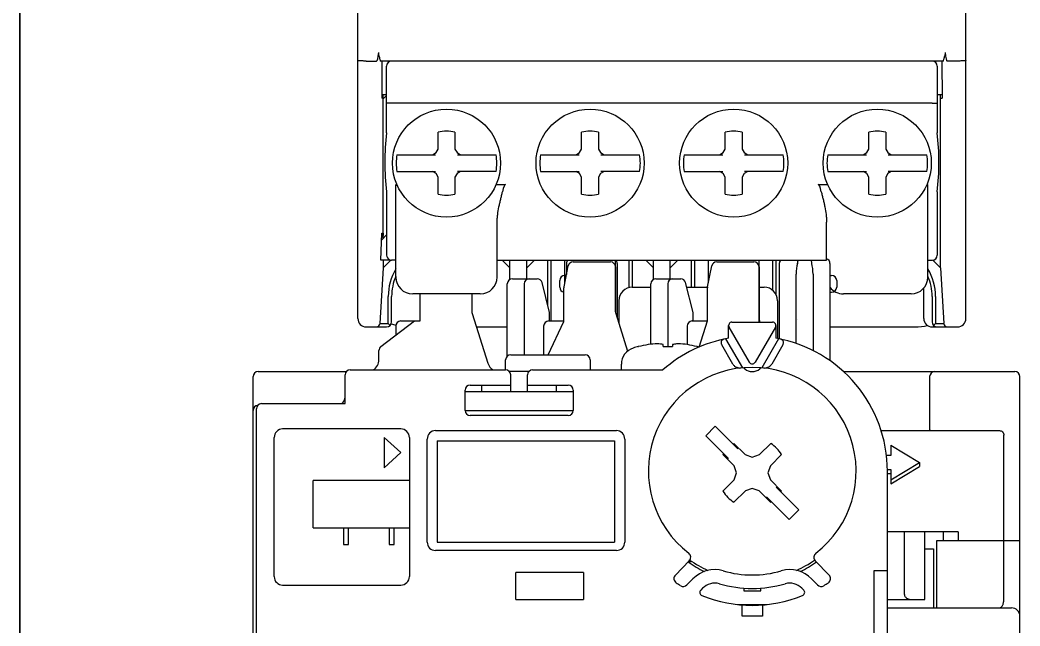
# Model space of a CAD drawing. Header units: millimetres. Extents: x 0 to 19177, y 0 to 12100.
# Drawn here: x 16945.1 to 17004.3, y 10593.6 to 10629.6 of the extents above; entities that cross this region are included whole.
import ezdxf

# ---------------------------------------------------------------- set-up
doc = ezdxf.new("R2010")
doc.units = ezdxf.units.MM
doc.header["$MEASUREMENT"] = 0
doc.layers.add('NetDam', color=7, linetype='Continuous', lineweight=35)

msp = doc.modelspace()

# ---------------------------------------------------------------- linework, layer by layer
at = {"color": 7, "linetype": 'Continuous'}
for p, q in [((16965.092, 10611.875), (16965.092, 10677.875)), ((17001.092, 10611.875), (17001.092, 10673.772)), ((16965.592, 10627.125), (16966.203, 10627.125)), ((16999.764, 10627.125), (16966.421, 10627.125)), ((16966.52, 10627.125), (16966.509, 10624.925)), ((16999.664, 10627.125), (16999.675, 10624.925)), ((17000.592, 10627.125), (16999.981, 10627.125)), ((16966.792, 10622.875), (16966.792, 10626.825)), ((16999.392, 10626.825), (16999.392, 10622.875)), ((16966.592, 10624.925), (16966.509, 10624.925)), ((16966.792, 10625.125), (16966.51, 10625.125)), ((16966.592, 10616.625), (16966.592, 10625.125)), ((16966.792, 10625.075), (16966.592, 10624.875)), ((16999.092, 10624.625), (16967.092, 10624.625)), ((16999.674, 10625.125), (16999.392, 10625.125)), ((16999.592, 10614.875), (16999.592, 10625.125)), ((16999.592, 10624.925), (16999.675, 10624.925)), ((16969.842, 10621.908), (16969.842, 10622.908)), ((16970.842, 10622.908), (16970.842, 10621.908)), ((16978.342, 10621.908), (16978.342, 10622.908)), ((16979.342, 10622.908), (16979.342, 10621.908)), ((16986.842, 10621.908), (16986.842, 10622.908)), ((16987.842, 10622.908), (16987.842, 10621.908)), ((16995.342, 10621.908), (16995.342, 10622.908)), ((16996.342, 10622.908), (16996.342, 10621.908)), ((16969.509, 10621.575), (16969.72, 10621.697)), ((16969.72, 10621.697), (16969.842, 10621.908)), ((16970.842, 10621.908), (16970.964, 10621.697)), ((16970.964, 10621.697), (16971.175, 10621.575)), ((16978.009, 10621.575), (16978.22, 10621.697)), ((16978.22, 10621.697), (16978.342, 10621.908)), ((16979.342, 10621.908), (16979.464, 10621.697)), ((16979.464, 10621.697), (16979.675, 10621.575)), ((16986.509, 10621.575), (16986.72, 10621.697)), ((16986.72, 10621.697), (16986.842, 10621.908)), ((16987.842, 10621.908), (16987.964, 10621.697)), ((16987.964, 10621.697), (16988.175, 10621.575)), ((16995.009, 10621.575), (16995.22, 10621.697)), ((16995.22, 10621.697), (16995.342, 10621.908)), ((16996.342, 10621.908), (16996.464, 10621.697)), ((16996.464, 10621.697), (16996.675, 10621.575)), ((16967.409, 10621.575), (16969.699, 10621.575)), ((16970.986, 10621.575), (16973.276, 10621.575)), ((16975.909, 10621.575), (16978.199, 10621.575)), ((16979.486, 10621.575), (16981.776, 10621.575)), ((16984.409, 10621.575), (16986.699, 10621.575)), ((16987.986, 10621.575), (16990.276, 10621.575)), ((16992.909, 10621.575), (16995.199, 10621.575)), ((16996.486, 10621.575), (16998.776, 10621.575)), ((16967.409, 10620.575), (16969.699, 10620.575)), ((16969.72, 10620.453), (16969.509, 10620.575)), ((16971.175, 10620.575), (16970.964, 10620.453)), ((16973.276, 10620.575), (16970.986, 10620.575)), ((16975.909, 10620.575), (16978.199, 10620.575)), ((16978.22, 10620.453), (16978.009, 10620.575)), ((16979.675, 10620.575), (16979.464, 10620.453)), ((16981.776, 10620.575), (16979.486, 10620.575)), ((16984.409, 10620.575), (16986.699, 10620.575)), ((16986.72, 10620.453), (16986.509, 10620.575)), ((16988.175, 10620.575), (16987.964, 10620.453)), ((16990.276, 10620.575), (16987.986, 10620.575)), ((16992.909, 10620.575), (16995.199, 10620.575)), ((16995.22, 10620.453), (16995.009, 10620.575)), ((16996.675, 10620.575), (16996.464, 10620.453)), ((16998.776, 10620.575), (16996.486, 10620.575)), ((16969.842, 10620.242), (16969.72, 10620.453)), ((16969.842, 10619.242), (16969.842, 10620.242)), ((16970.964, 10620.453), (16970.842, 10620.242)), ((16970.842, 10620.242), (16970.842, 10619.242)), ((16978.342, 10620.242), (16978.22, 10620.453)), ((16978.342, 10619.242), (16978.342, 10620.242)), ((16979.464, 10620.453), (16979.342, 10620.242)), ((16979.342, 10620.242), (16979.342, 10619.242)), ((16986.842, 10620.242), (16986.72, 10620.453)), ((16986.842, 10619.242), (16986.842, 10620.242)), ((16987.964, 10620.453), (16987.842, 10620.242)), ((16987.842, 10620.242), (16987.842, 10619.242)), ((16995.342, 10620.242), (16995.22, 10620.453)), ((16995.342, 10619.242), (16995.342, 10620.242)), ((16996.464, 10620.453), (16996.342, 10620.242)), ((16996.342, 10620.242), (16996.342, 10619.242)), ((16966.792, 10619.375), (16966.792, 10615.625)), ((16967.342, 10614.325), (16967.342, 10619.808)), ((16967.426, 10619.758), (16967.342, 10619.758)), ((16973.259, 10619.808), (16973.842, 10619.808)), ((16992.342, 10619.808), (16992.926, 10619.808)), ((16998.842, 10619.758), (16998.759, 10619.758)), ((16998.842, 10614.325), (16998.842, 10619.808)), ((16999.392, 10619.375), (16999.392, 10615.625)), ((16973.342, 10614.325), (16973.342, 10617.571)), ((16992.842, 10615.325), (16992.842, 10617.571)), ((16966.463, 10615.325), (16966.52, 10616.925)), ((16966.792, 10616.825), (16966.507, 10616.539)), ((16966.52, 10616.925), (16966.592, 10616.925)), ((16966.592, 10616.925), (16966.58, 10616.613)), ((16966.98, 10615.325), (16966.463, 10615.325)), ((16966.592, 10615.325), (16966.592, 10614.875)), ((16966.592, 10614.875), (16967.042, 10615.325)), ((16967.342, 10615.325), (16967.092, 10615.325)), ((16973.342, 10615.325), (16992.842, 10615.325)), ((16973.642, 10615.325), (16974.092, 10614.875)), ((16974.092, 10614.185), (16974.092, 10615.325)), ((16975.092, 10614.225), (16975.092, 10615.325)), ((16975.092, 10614.875), (16975.542, 10615.325)), ((16976.342, 10612.625), (16976.342, 10615.325)), ((16976.542, 10611.725), (16976.542, 10615.325)), ((16977.342, 10613.975), (16977.342, 10615.325)), ((16977.838, 10615.225), (16980.042, 10615.225)), ((16980.342, 10612.265), (16980.342, 10615.325)), ((16981.142, 10615.325), (16981.142, 10613.7)), ((16981.342, 10615.325), (16981.342, 10613.725)), ((16982.142, 10615.325), (16982.592, 10614.875)), ((16982.592, 10614.185), (16982.592, 10615.325)), ((16983.592, 10614.225), (16983.592, 10615.325)), ((16983.592, 10614.875), (16984.042, 10615.325)), ((16984.842, 10613.725), (16984.842, 10615.325)), ((16985.042, 10613.725), (16985.042, 10615.325)), ((16985.842, 10613.975), (16985.842, 10615.325)), ((16986.338, 10615.225), (16988.542, 10615.225)), ((16988.842, 10611.653), (16988.842, 10615.325)), ((16989.642, 10615.325), (16989.642, 10613.549)), ((16989.842, 10615.325), (16989.842, 10613.312)), ((16998.842, 10615.325), (16999.092, 10615.325)), ((16999.138, 10615.329), (16999.592, 10614.875)), ((16966.592, 10614.875), (16966.403, 10611.564)), ((16977.298, 10613.754), (16977.544, 10614.984)), ((16977.442, 10615.125), (16977.442, 10614.475)), ((16980.342, 10614.925), (16980.342, 10612.265)), ((16980.442, 10615.125), (16980.442, 10611.901)), ((16985.798, 10613.754), (16986.044, 10614.984)), ((16988.842, 10614.925), (16988.842, 10611.867)), ((16990.042, 10615.125), (16990.042, 10610.663)), ((16993.042, 10615.125), (16993.042, 10609.364)), ((16999.592, 10614.875), (16999.782, 10611.564)), ((16974.242, 10614.225), (16975.708, 10614.225)), ((16976.442, 10612.225), (16975.999, 10613.998)), ((16977.042, 10613.725), (16977.042, 10614.125)), ((16977.432, 10614.425), (16977.342, 10614.425)), ((16982.742, 10614.225), (16984.208, 10614.225)), ((16984.942, 10612.225), (16984.499, 10613.998)), ((16991.042, 10610.386), (16991.042, 10614.505)), ((16992.042, 10614.505), (16992.042, 10609.964)), ((16993.042, 10614.425), (16993.142, 10614.425)), ((16993.442, 10614.125), (16993.442, 10613.725)), ((16973.942, 10609.648), (16973.942, 10613.925)), ((16974.942, 10613.925), (16974.942, 10609.725)), ((16977.292, 10611.701), (16977.292, 10613.695)), ((16981.342, 10613.725), (16982.442, 10613.725)), ((16982.442, 10610.343), (16982.442, 10613.925)), ((16983.442, 10613.925), (16983.442, 10610.203)), ((16984.567, 10613.725), (16985.794, 10613.725)), ((16985.792, 10611.725), (16985.792, 10613.695)), ((16988.842, 10613.725), (16989.142, 10613.725)), ((16993.042, 10613.425), (16993.142, 10613.425)), ((16998.592, 10611.875), (16998.592, 10613.667)), ((16966.892, 10611.575), (16966.892, 10613.175)), ((16967.092, 10611.675), (16967.092, 10613.175)), ((16972.342, 10613.325), (16968.342, 10613.325)), ((16968.792, 10611.725), (16968.792, 10613.325)), ((16971.842, 10613.325), (16971.842, 10612.265)), ((16980.542, 10612.925), (16980.542, 10611.584)), ((16989.942, 10612.925), (16989.942, 10610.683)), ((16997.842, 10613.325), (16993.842, 10613.325)), ((16999.092, 10613.175), (16999.092, 10611.675)), ((16999.292, 10613.175), (16999.292, 10611.575)), ((16976.442, 10611.725), (16976.442, 10612.225)), ((16984.942, 10611.725), (16984.942, 10612.225)), ((16966.461, 10610.212), (16968.452, 10611.725)), ((16967.642, 10611.725), (16968.792, 10611.725)), ((16971.856, 10612.175), (16972.788, 10609.215)), ((16976.352, 10609.725), (16977.292, 10611.701)), ((16976.392, 10611.725), (16977.292, 10611.725)), ((16980.356, 10612.175), (16981.061, 10609.937)), ((16984.892, 10611.725), (16985.792, 10611.725)), ((16985.306, 10610.179), (16985.792, 10611.725)), ((16987.242, 10611.653), (16989.642, 10611.653)), ((16988.851, 10611.794), (16988.886, 10611.653)), ((16965.592, 10611.375), (16966.792, 10611.375)), ((16966.404, 10611.575), (16966.892, 10611.575)), ((16966.892, 10611.575), (16967.004, 10611.463)), ((16967.342, 10611.425), (16967.342, 10610.882)), ((16972.108, 10611.375), (16973.942, 10611.375)), ((16976.092, 10611.425), (16976.092, 10609.725)), ((16984.592, 10611.425), (16984.592, 10610.324)), ((16987.042, 10610.701), (16987.042, 10611.453)), ((16987.042, 10611.375), (16987.058, 10611.375)), ((16988.269, 10609.275), (16987.069, 10611.353)), ((16989.816, 10611.353), (16988.616, 10609.275)), ((16989.826, 10611.375), (16989.842, 10611.375)), ((16989.842, 10611.453), (16989.842, 10610.701)), ((16993.042, 10611.375), (16998.092, 10611.375)), ((16999.092, 10611.375), (17000.592, 10611.375)), ((16999.292, 10611.575), (16999.18, 10611.463)), ((16999.292, 10611.575), (16999.781, 10611.575)), ((16987.88, 10608.949), (16986.885, 10610.672)), ((16989.999, 10610.672), (16989.005, 10608.949)), ((16966.342, 10609.425), (16966.342, 10609.973)), ((16981.692, 10610.203), (16981.715, 10610.203)), ((16983.162, 10610.203), (16983.162, 10610.321)), ((16983.162, 10610.203), (16983.722, 10610.203)), ((16983.722, 10610.321), (16983.722, 10610.203)), ((16985.17, 10610.203), (16985.192, 10610.203)), ((16987.29, 10609.171), (16986.633, 10610.309)), ((16990.252, 10610.309), (16989.595, 10609.171)), ((16973.842, 10608.825), (16973.842, 10609.425)), ((16974.142, 10609.725), (16978.542, 10609.725)), ((16978.842, 10609.425), (16978.842, 10608.825)), ((16959.192, 10608.725), (16964.42, 10608.725)), ((16964.642, 10608.825), (16973.842, 10608.825)), ((16975.219, 10608.725), (16974.065, 10608.725)), ((16975.442, 10608.825), (16983.151, 10608.825)), ((16980.692, 10608.825), (16980.692, 10609.164)), ((16987.999, 10608.884), (16987.916, 10608.951)), ((16988.969, 10608.951), (16988.886, 10608.884)), ((16993.838, 10608.725), (17003.992, 10608.725)), ((16958.892, 10571.525), (16958.892, 10608.425)), ((16964.342, 10606.825), (16964.342, 10608.525)), ((16974.142, 10607.522), (16974.142, 10608.525)), ((16975.142, 10607.522), (16975.142, 10608.525)), ((16998.942, 10608.425), (16998.942, 10605.301)), ((17004.292, 10585.163), (17004.292, 10608.425)), ((16971.442, 10606.425), (16971.442, 10607.625)), ((16977.842, 10607.522), (16971.442, 10607.522)), ((16971.742, 10607.925), (16974.142, 10607.925)), ((16972.442, 10607.522), (16972.442, 10607.925)), ((16975.142, 10607.925), (16977.542, 10607.925)), ((16976.842, 10607.925), (16976.842, 10607.522)), ((16977.842, 10607.625), (16977.842, 10606.425)), ((16959.092, 10583.625), (16959.092, 10606.525)), ((16959.392, 10606.825), (16964.342, 10606.825)), ((16971.442, 10606.425), (16977.842, 10606.425)), ((16977.542, 10606.125), (16971.742, 10606.125)), ((16967.642, 10605.325), (16960.642, 10605.325)), ((16969.697, 10605.225), (16980.397, 10605.225)), ((16986.25, 10605.483), (16985.685, 10604.917)), ((16987.592, 10604.141), (16986.25, 10605.483)), ((16996.07, 10605.225), (17003.086, 10605.225)), ((16960.142, 10596.575), (16960.142, 10604.825)), ((16966.642, 10604.825), (16966.642, 10603.025)), ((16967.642, 10603.925), (16966.642, 10604.825)), ((16968.142, 10604.825), (16968.142, 10596.575)), ((16969.197, 10598.625), (16969.197, 10604.725)), ((16969.792, 10604.625), (16969.792, 10598.625)), ((16969.792, 10604.625), (16980.292, 10604.625)), ((16980.292, 10604.625), (16980.292, 10598.625)), ((16980.897, 10604.725), (16980.897, 10598.625)), ((16985.685, 10604.917), (16987.027, 10603.575)), ((17003.336, 10595.225), (17003.336, 10604.955)), ((16966.642, 10603.025), (16967.642, 10603.925)), ((16987.348, 10604.458), (16988.022, 10603.804)), ((16988.862, 10603.804), (16989.537, 10604.458)), ((16996.642, 10604.369), (16996.642, 10603.752)), ((16996.642, 10604.369), (16998.342, 10603.34)), ((16987.363, 10603.145), (16986.709, 10603.819)), ((16988.022, 10603.804), (16988.442, 10603.65)), ((16988.442, 10603.65), (16988.862, 10603.804)), ((16990.176, 10603.819), (16989.522, 10603.145)), ((16996.642, 10603.752), (16996.384, 10603.752)), ((16996.642, 10602.311), (16998.342, 10603.34)), ((16998.342, 10603.34), (16998.342, 10603.097)), ((16987.517, 10602.725), (16987.363, 10603.145)), ((16987.363, 10602.305), (16987.517, 10602.725)), ((16989.522, 10603.145), (16989.368, 10602.725)), ((16989.368, 10602.725), (16989.522, 10602.305)), ((16996.439, 10602.928), (16996.642, 10602.928)), ((16996.442, 10592.925), (16996.442, 10602.825)), ((16996.642, 10602.068), (16998.342, 10603.097)), ((16996.642, 10602.928), (16996.642, 10602.068)), ((16962.442, 10599.475), (16962.442, 10602.275)), ((16968.142, 10602.275), (16962.442, 10602.275)), ((16986.709, 10601.631), (16987.363, 10602.305)), ((16989.522, 10602.305), (16990.176, 10601.631)), ((16996.442, 10602.686), (16996.642, 10602.686)), ((16988.042, 10601.653), (16987.356, 10600.987)), ((16988.442, 10601.799), (16988.042, 10601.653)), ((16988.842, 10601.653), (16988.442, 10601.799)), ((16989.529, 10600.987), (16988.842, 10601.653)), ((16991.2, 10600.533), (16989.858, 10601.875)), ((16989.292, 10601.309), (16990.634, 10599.967)), ((16991.2, 10600.533), (16990.634, 10599.967)), ((16962.442, 10599.475), (16968.142, 10599.475)), ((16964.242, 10599.475), (16964.242, 10598.475)), ((16964.542, 10598.475), (16964.542, 10599.475)), ((16966.942, 10599.475), (16966.942, 10598.475)), ((16967.242, 10598.475), (16967.242, 10599.475)), ((17000.638, 10599.225), (16996.442, 10599.225)), ((16997.449, 10595.525), (16997.449, 10599.225)), ((16998.665, 10595.225), (16998.665, 10599.225)), ((16999.74, 10599.225), (16999.74, 10598.725)), ((17000.638, 10599.225), (17000.638, 10598.725)), ((16969.792, 10598.625), (16980.292, 10598.625)), ((16999.378, 10594.725), (16999.378, 10598.725)), ((16999.378, 10598.725), (17004.292, 10598.725)), ((16964.242, 10598.475), (16964.542, 10598.475)), ((16966.942, 10598.475), (16967.242, 10598.475)), ((16980.397, 10598.125), (16969.697, 10598.125)), ((16998.665, 10598.225), (16999.162, 10598.225)), ((16999.162, 10598.225), (16999.162, 10594.725)), ((16984.712, 10597.513), (16983.892, 10596.671)), ((16984.803, 10597.527), (16984.714, 10597.4)), ((16992.993, 10596.671), (16992.173, 10597.513)), ((16974.442, 10595.225), (16974.442, 10596.825)), ((16978.442, 10596.825), (16974.442, 10596.825)), ((16978.442, 10596.825), (16978.442, 10595.225)), ((16995.642, 10596.925), (16995.642, 10592.925)), ((16996.442, 10596.925), (16995.642, 10596.925)), ((16984.578, 10596.085), (16984.93, 10596.447)), ((16991.954, 10596.447), (16992.307, 10596.085)), ((16960.642, 10596.075), (16967.642, 10596.075)), ((16985.504, 10595.889), (16985.396, 10595.779)), ((16987.942, 10595.893), (16987.942, 10595.743)), ((16988.942, 10595.743), (16988.942, 10595.893)), ((16991.489, 10595.779), (16991.381, 10595.889)), ((16974.442, 10595.225), (16978.442, 10595.225)), ((16996.442, 10595.225), (16998.665, 10595.225)), ((16987.586, 10594.925), (16989.298, 10594.925)), ((16987.842, 10594.225), (16987.842, 10594.898)), ((16989.042, 10594.898), (16989.042, 10594.225)), ((16996.442, 10594.725), (17003.792, 10594.725)), ((16989.042, 10594.225), (16987.842, 10594.225))]:
    msp.add_line(p, q, dxfattribs=at)
for centre in [(16970.342, 10621.075), (16978.842, 10621.075), (16987.342, 10621.075), (16995.842, 10621.075)]:
    msp.add_circle(centre, 3.2, dxfattribs=at)
for centre, radius, start, end in [((16967.092, 10626.825), 0.3, 90, 180), ((16999.092, 10626.825), 0.3, 0, 90), ((16982.055, 10621.125), 15.363, 173.45903, 186.54151), ((16970.342, 10621.075), 1.9, 74.74248, 105.25752), ((16978.842, 10621.075), 1.9, 74.74248, 105.25752), ((16987.342, 10621.075), 1.9, 74.74248, 105.25752), ((16995.842, 10621.075), 1.9, 74.74248, 105.25752), ((16984.13, 10621.125), 15.363, 353.45849, 6.54097), ((16970.342, 10621.075), 2.976, 170.32743, 189.67257), ((16970.342, 10621.075), 2.976, 350.32743, 9.67257), ((16978.842, 10621.075), 2.976, 170.32743, 189.67257), ((16978.842, 10621.075), 2.976, 350.32743, 9.67257), ((16987.342, 10621.075), 2.976, 170.32743, 189.67257), ((16987.342, 10621.075), 2.976, 350.32743, 9.67257), ((16995.842, 10621.075), 2.976, 170.32743, 189.67257), ((16995.842, 10621.075), 2.976, 350.32743, 9.67257), ((16970.342, 10621.075), 1.9, 254.74248, 285.25752), ((16978.842, 10621.075), 1.9, 254.74248, 285.25752), ((16987.342, 10621.075), 1.9, 254.74248, 285.25752), ((16995.842, 10621.075), 1.9, 254.74248, 285.25752), ((16967.092, 10615.625), 0.3, 180, 247.96842), ((16967.084, 10615.605), 0.278, 247.91859, 271.63944), ((16977.742, 10615.125), 0.3, 138.18969, 180), ((16977.838, 10614.925), 0.3, 90, 168.69007), ((16978.803, 10615.144), 0.549, 8.51824, 10.40876), ((16980.042, 10614.925), 0.3, 0, 90), ((16980.142, 10615.125), 0.3, 0, 41.81031), ((16986.338, 10614.925), 0.3, 90, 168.69007), ((16988.542, 10614.925), 0.3, 0, 90), ((16990.342, 10615.125), 0.3, 138.18969, 180), ((16992.742, 10615.125), 0.3, 0, 70.52878), ((16999.092, 10615.625), 0.3, 270, 0), ((16970.092, 10613.175), 3.2, 149.30849, 180), ((16996.092, 10613.175), 3.2, 0, 30.69151), ((16970.092, 10613.175), 3, 156.53458, 180), ((16968.342, 10614.325), 1, 180, 270), ((16972.342, 10614.325), 1, 270, 0), ((16974.242, 10613.925), 0.3, 90, 180), ((16975.242, 10613.925), 0.3, 90, 180), ((16975.708, 10613.925), 0.3, 14.03624, 90), ((16977.342, 10614.125), 0.3, 90, 180), ((16982.742, 10613.925), 0.3, 90, 180), ((16983.742, 10613.925), 0.3, 90, 180), ((16984.208, 10613.925), 0.3, 14.03624, 90), ((16993.142, 10614.125), 0.3, 0, 90), ((16997.842, 10614.325), 1, 270, 0), ((16996.092, 10613.175), 3, 0, 23.46542), ((16977.342, 10613.725), 0.3, 180, 260.39169), ((16977.592, 10613.695), 0.3, 168.69007, 180), ((16981.342, 10612.925), 0.8, 90, 180), ((16986.092, 10613.695), 0.3, 168.69007, 180), ((16989.142, 10612.925), 0.8, 0, 90), ((16993.842, 10614.325), 1, 216.8699, 270), ((16993.142, 10613.725), 0.3, 270, 0), ((16972.142, 10612.265), 0.3, 179.99997, 197.47481), ((16980.642, 10612.265), 0.3, 179.99997, 197.47481), ((16965.592, 10611.875), 0.5, 180, 270), ((16966.792, 10611.675), 0.3, 270, 0), ((16967.642, 10611.425), 0.3, 90, 180), ((16976.392, 10611.425), 0.3, 90, 180), ((16984.892, 10611.425), 0.3, 90, 180), ((16987.242, 10611.453), 0.2, 90, 210), ((16989.142, 10611.867), 0.3, 179.99997, 194.03627), ((16989.642, 10611.453), 0.2, 330, 90), ((16991.283, 10611.815), 0.19, 179.9727, 181.04323), ((16999.092, 10611.875), 0.5, 180, 270), ((16999.392, 10611.675), 0.3, 180, 270), ((17000.592, 10611.875), 0.5, 270, 0), ((16966.203, 10611.575), 0.2, 270.00002, 356.72951), ((16968.092, 10614.375), 3, 250.02206, 255.58768), ((16998.092, 10614.375), 3, 270, 283.83734), ((16999.981, 10611.575), 0.2, 183.27049, 270), ((16988.442, 10602.825), 8, 100.07866, 131.40962), ((16988.442, 10602.825), 8, 0, 79.92134), ((16966.642, 10609.973), 0.3, 127.23483, 180), ((16981.692, 10609.164), 1, 106.95776, 180), ((16983.442, 10603.425), 7, 104.47751, 106.95776), ((16983.442, 10603.425), 6.994, 99.60837, 104.29869), ((16983.03, 10605.149), 5.227, 92.1087, 98.30396), ((16982.721, 10608.577), 1.799, 75.78879, 86.2741), ((16983.854, 10605.142), 5.234, 81.69982, 87.88752), ((16983.442, 10603.425), 6.994, 75.70131, 80.39163), ((16983.442, 10603.425), 7, 74.64758, 75.52249), ((16965.642, 10609.425), 0.7, 300.82991, 0), ((16974.142, 10609.425), 0.3, 90, 180), ((16978.542, 10609.425), 0.3, 0, 90), ((16988.442, 10609.375), 0.2, 210, 330), ((16959.192, 10608.425), 0.3, 90, 180), ((16964.642, 10608.525), 0.3, 90, 180), ((16973.456, 10609.425), 0.7, 197.47478, 239.13596), ((16973.842, 10608.525), 0.3, 0, 90), ((16975.442, 10608.525), 0.3, 90, 180), ((16988.442, 10602.825), 6.15, 307.71319, 232.28681), ((16988.442, 10609.425), 0.7, 230.66455, 309.33545), ((16999.242, 10608.425), 0.3, 90, 180), ((17003.992, 10608.425), 0.3, 0, 90), ((16971.742, 10607.625), 0.3, 90, 180), ((16977.542, 10607.625), 0.3, 0, 90), ((16963.842, 10607.225), 0.5, 306.80801, 0), ((16959.192, 10606.425), 0.3, 94.59112, 180), ((16959.392, 10606.525), 0.3, 90, 180), ((16971.742, 10606.425), 0.3, 180, 270), ((16977.542, 10606.425), 0.3, 270, 0), ((16960.642, 10604.825), 0.5, 90, 180), ((16967.642, 10604.825), 0.5, 0, 90), ((16969.697, 10604.725), 0.5, 90, 180), ((16980.397, 10604.725), 0.5, 0, 90), ((16988.442, 10602.725), 2.05, 122.26017, 123.74815), ((16988.442, 10602.725), 2.05, 32.26017, 57.73983), ((16988.442, 10602.725), 2.05, 146.25185, 147.73983), ((16988.442, 10602.725), 2.05, 212.26017, 237.98954), ((16988.442, 10602.725), 2.05, 326.25185, 327.73983), ((16988.442, 10602.725), 2.05, 302.01046, 303.74815), ((16969.697, 10598.625), 0.5, 180, 270), ((16980.397, 10598.625), 0.5, 270, 0), ((16988.442, 10602.725), 6.5, 234.2838, 244.08895), ((16984.497, 10597.722), 0.3, 315.77441, 52.28681), ((16988.442, 10602.725), 6.35, 234.42433, 245.57996), ((16988.442, 10602.725), 6.35, 294.42004, 305.57567), ((16988.442, 10602.725), 6.5, 295.91049, 305.7163), ((16992.388, 10597.722), 0.3, 127.71319, 224.22559), ((16986.22, 10595.192), 1.8, 73.76827, 135.77441), ((16988.442, 10602.825), 6.15, 253.76827, 286.23173), ((16990.665, 10595.192), 1.8, 44.22559, 106.23173), ((16960.642, 10596.575), 0.5, 180, 270), ((16967.642, 10596.575), 0.5, 270, 0), ((16984.107, 10596.462), 0.3, 135.77441, 235.73252), ((16988.442, 10602.825), 8, 235.73252, 238.0075), ((16988.442, 10602.825), 8, 301.9925, 304.26748), ((16992.778, 10596.462), 0.3, 304.26748, 44.22559), ((16984.363, 10596.294), 0.3, 238.0075, 315.77441), ((16985.539, 10595.639), 0.2, 135.77441, 248.00061), ((16986.22, 10595.192), 1, 73.76827, 135.77441), ((16988.442, 10602.825), 6.95, 253.76827, 286.23173), ((16988.442, 10602.825), 7.1, 265.96174, 274.03826), ((16990.665, 10595.192), 1, 44.22559, 106.23173), ((16991.345, 10595.639), 0.2, 291.99939, 44.22559), ((16992.522, 10596.294), 0.3, 224.22559, 301.9925), ((16988.442, 10602.825), 7.95, 248.00061, 291.99939), ((17003.792, 10594.225), 0.5, 0, 90)]:
    msp.add_arc(centre, radius, start, end, dxfattribs=at)
for centre, major_axis, ratio, start_param, end_param in [((16966.203, 10629.42), (0, 2.295), 0.087156, -3.141593, -2.468842), ((16999.981, 10629.42), (0, -2.295), 0.087156, -0.672751, 0), ((16966.423, 10627.625), (0.002, 0.5), 0.056924, -3.838117, -3.141308), ((16999.761, 10627.625), (-0.002, 0.5), 0.056924, -3.141877, -2.445069), ((16973.842, 10614.071), (0, 5.737), 0.087156, 0, 0.386947), ((16992.342, 10614.071), (0, 5.737), 0.087156, -0.386947, 0), ((16966.98, 10617.325), (2.8, 0), 0.714286, -1.570796, -1.530594), ((16991.342, 10614.505), (0, 0.92), 0.325991, 0.831174, 1.570796), ((16991.742, 10614.505), (0, 0.92), 0.325991, -1.570796, -0.831174)]:
    msp.add_ellipse(centre, major_axis=major_axis, ratio=ratio, start_param=start_param, end_param=end_param, dxfattribs=at)
for points, knots in [([(16966.403, 10627.241), (16966.402, 10627.254), (16966.398, 10627.281), (16966.382, 10627.338), (16966.361, 10627.398), (16966.342, 10627.463), (16966.33, 10627.515), (16966.324, 10627.57), (16966.326, 10627.607), (16966.328, 10627.625)], [0, 0, 0, 0, 0.097243, 0.206197, 0.450835, 0.582757, 0.719152, 0.858725, 1, 1, 1, 1]), ([(16999.857, 10627.625), (16999.859, 10627.607), (16999.86, 10627.57), (16999.854, 10627.515), (16999.843, 10627.463), (16999.823, 10627.398), (16999.802, 10627.338), (16999.787, 10627.281), (16999.782, 10627.254), (16999.782, 10627.241)], [0, 0, 0, 0, 0.141275, 0.280848, 0.417243, 0.549165, 0.793803, 0.902757, 1, 1, 1, 1]), ([(16965.592, 10627.125), (16965.56, 10627.125), (16965.496, 10627.125), (16965.403, 10627.126), (16965.318, 10627.128), (16965.253, 10627.131), (16965.207, 10627.133), (16965.178, 10627.135), (16965.153, 10627.136), (16965.132, 10627.138), (16965.115, 10627.14), (16965.103, 10627.142), (16965.096, 10627.144), (16965.093, 10627.145), (16965.092, 10627.146), (16965.092, 10627.147)], [0, 0, 0, 0, 0.194465, 0.381445, 0.553767, 0.704827, 0.770543, 0.828861, 0.879231, 0.921183, 0.95434, 0.978434, 0.993376, 0.997553, 1, 1, 1, 1]), ([(17001.092, 10627.147), (17001.092, 10627.146), (17001.092, 10627.145), (17001.088, 10627.144), (17001.081, 10627.142), (17001.069, 10627.14), (17001.053, 10627.138), (17001.032, 10627.136), (17001.007, 10627.135), (17000.978, 10627.133), (17000.932, 10627.131), (17000.867, 10627.128), (17000.781, 10627.126), (17000.689, 10627.125), (17000.625, 10627.125), (17000.592, 10627.125)], [0, 0, 0, 0, 0.002447, 0.006624, 0.021566, 0.04566, 0.078817, 0.120769, 0.171139, 0.229457, 0.295173, 0.446233, 0.618555, 0.805535, 1, 1, 1, 1]), ([(16967.092, 10624.625), (16967.073, 10624.625), (16967.034, 10624.625), (16966.979, 10624.625), (16966.935, 10624.625), (16966.902, 10624.626), (16966.881, 10624.626), (16966.861, 10624.626), (16966.844, 10624.626), (16966.829, 10624.626), (16966.818, 10624.627), (16966.81, 10624.627), (16966.805, 10624.627), (16966.802, 10624.627), (16966.798, 10624.627), (16966.796, 10624.627), (16966.794, 10624.627), (16966.793, 10624.628), (16966.792, 10624.628), (16966.792, 10624.628)], [0, 0, 0, 0, 0.195342, 0.383101, 0.556044, 0.634844, 0.707507, 0.773336, 0.831705, 0.882061, 0.923926, 0.94155, 0.956909, 0.969969, 0.9807, 0.989079, 0.995084, 0.998713, 1, 1, 1, 1]), ([(16999.092, 10624.625), (16999.112, 10624.625), (16999.15, 10624.625), (16999.206, 10624.625), (16999.25, 10624.625), (16999.282, 10624.626), (16999.304, 10624.626), (16999.324, 10624.626), (16999.341, 10624.626), (16999.356, 10624.626), (16999.367, 10624.627), (16999.375, 10624.627), (16999.379, 10624.627), (16999.383, 10624.627), (16999.386, 10624.627), (16999.389, 10624.627), (16999.391, 10624.627), (16999.392, 10624.628), (16999.392, 10624.628), (16999.392, 10624.628)], [0, 0, 0, 0, 0.195342, 0.383101, 0.556044, 0.634844, 0.707507, 0.773336, 0.831705, 0.882061, 0.923926, 0.94155, 0.956909, 0.969969, 0.9807, 0.989079, 0.995084, 0.998713, 1, 1, 1, 1]), ([(16966.792, 10619.375), (16966.792, 10619.374), (16966.794, 10619.372), (16966.796, 10619.371), (16966.797, 10619.37)], [0, 0, 0, 0, 0.389095, 1, 1, 1, 1]), ([(16973.342, 10617.571), (16973.342, 10617.647), (16973.348, 10617.801), (16973.379, 10618.107), (16973.43, 10618.41), (16973.495, 10618.711), (16973.548, 10618.935), (16973.603, 10619.159), (16973.638, 10619.309), (16973.654, 10619.384)], [0, 0, 0, 0, 0.125006, 0.250017, 0.499988, 0.624993, 0.749992, 0.875, 1, 1, 1, 1]), ([(16992.531, 10619.384), (16992.547, 10619.309), (16992.582, 10619.159), (16992.637, 10618.935), (16992.69, 10618.711), (16992.754, 10618.41), (16992.806, 10618.107), (16992.836, 10617.801), (16992.842, 10617.647), (16992.842, 10617.571)], [0, 0, 0, 0, 0.125, 0.250008, 0.375007, 0.500012, 0.749983, 0.874994, 1, 1, 1, 1]), ([(16991.121, 10615.125), (16991.122, 10615.131), (16991.129, 10615.154), (16991.134, 10615.178), (16991.135, 10615.196)], [0, 0, 0, 0, 0.25225, 1, 1, 1, 1]), ([(16991.135, 10615.196), (16991.138, 10615.222), (16991.144, 10615.26), (16991.157, 10615.303), (16991.164, 10615.319), (16991.166, 10615.325)], [0, 0, 0, 0, 0.3003823, 0.4368546, 0.5067557, 0.5067557, 0.5067557, 0.5067557]), ([(16991.919, 10615.325), (16991.921, 10615.319), (16991.928, 10615.303), (16991.941, 10615.26), (16991.947, 10615.222), (16991.949, 10615.196)], [0.4932472, 0.4932472, 0.4932472, 0.4932472, 0.563145, 0.6996173, 1, 1, 1, 1]), ([(16991.949, 10615.196), (16991.95, 10615.19), (16991.953, 10615.166), (16991.959, 10615.142), (16991.964, 10615.125)], [0, 0, 0, 0, 0.246934, 1, 1, 1, 1]), ([(16986.782, 10610.651), (16986.75, 10610.644), (16986.703, 10610.626), (16986.651, 10610.585), (16986.62, 10610.544), (16986.599, 10610.493), (16986.592, 10610.434), (16986.603, 10610.37), (16986.621, 10610.329), (16986.633, 10610.309)], [0, 0, 0, 0, 0.220503, 0.331017, 0.44503, 0.566597, 0.699889, 0.845986, 1, 1, 1, 1]), ([(16990.252, 10610.309), (16990.263, 10610.329), (16990.282, 10610.37), (16990.293, 10610.434), (16990.286, 10610.493), (16990.265, 10610.544), (16990.233, 10610.585), (16990.182, 10610.626), (16990.135, 10610.644), (16990.103, 10610.651)], [0, 0, 0, 0, 0.154014, 0.300111, 0.433403, 0.55497, 0.668983, 0.779497, 1, 1, 1, 1]), ([(16984.047, 10610.372), (16984.02, 10610.371), (16983.911, 10610.361), (16983.802, 10610.341), (16983.722, 10610.321)], [0, 0, 0, 0, 0.248301, 1, 1, 1, 1]), ([(16987.29, 10609.171), (16987.316, 10609.126), (16987.387, 10609.05), (16987.514, 10608.976), (16987.643, 10608.938), (16987.73, 10608.934), (16987.771, 10608.938)], [0, 0, 0, 0, 0.281549, 0.5409, 0.779142, 1, 1, 1, 1]), ([(16989.114, 10608.938), (16989.155, 10608.934), (16989.242, 10608.938), (16989.371, 10608.976), (16989.498, 10609.05), (16989.569, 10609.126), (16989.595, 10609.171)], [0, 0, 0, 0, 0.220858, 0.4591, 0.718451, 1, 1, 1, 1]), ([(16998.942, 10605.301), (16998.942, 10605.294), (16998.943, 10605.281), (16998.946, 10605.267), (16998.948, 10605.262)], [0, 0, 0, 0, 0.536653, 1, 1, 1, 1]), ([(17003.086, 10605.225), (17003.103, 10605.225), (17003.137, 10605.222), (17003.187, 10605.207), (17003.233, 10605.182), (17003.271, 10605.147), (17003.301, 10605.104), (17003.329, 10605.041), (17003.336, 10604.989), (17003.336, 10604.955)], [0, 0, 0, 0, 0.125118, 0.250193, 0.375245, 0.5003, 0.625377, 0.750486, 1, 1, 1, 1]), ([(16997.449, 10595.525), (16997.449, 10595.511), (16997.451, 10595.484), (16997.466, 10595.434), (16997.499, 10595.379), (16997.55, 10595.327), (16997.608, 10595.288), (16997.669, 10595.259), (16997.752, 10595.233), (16997.817, 10595.225), (16997.86, 10595.225)], [0, 0, 0, 0, 0.07264, 0.144005, 0.280358, 0.409423, 0.533176, 0.653205, 0.770592, 1, 1, 1, 1]), ([(17003.069, 10594.725), (17003.086, 10594.725), (17003.122, 10594.731), (17003.172, 10594.758), (17003.218, 10594.802), (17003.258, 10594.862), (17003.291, 10594.937), (17003.317, 10595.025), (17003.332, 10595.122), (17003.336, 10595.19), (17003.336, 10595.225)], [0, 0, 0, 0, 0.083026, 0.171844, 0.272249, 0.388059, 0.520822, 0.669688, 0.831298, 1, 1, 1, 1])]:
    msp.add_open_spline(points, degree=3, knots=knots, dxfattribs=at)
at = {"layer": 'NetDam', "color": 0}
msp.add_line((16945.092, 11664.875), (16945.092, 10184.875), dxfattribs=at)

doc.saveas('drawing.dxf')
